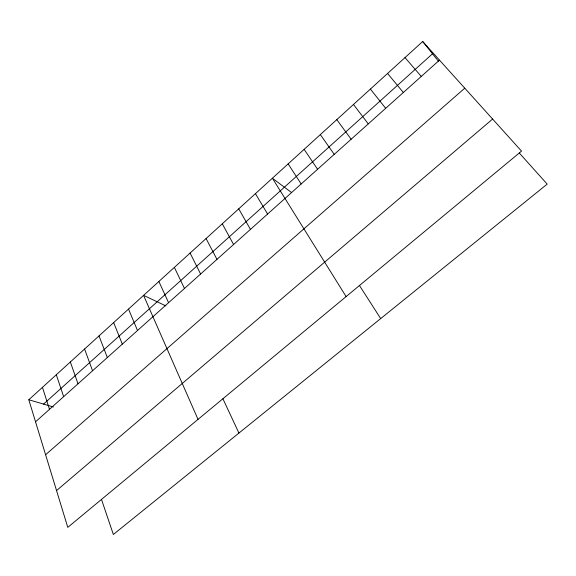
<?xml version="1.0" encoding="UTF-8"?>
<svg xmlns="http://www.w3.org/2000/svg" width="576" height="576" viewBox="0 0 576 576"><rect width="100%" height="100%" fill="white"/><g stroke="black" fill="none" stroke-linecap="round" stroke-linejoin="round"><path stroke-width="0.86" d="M28.8 399.766L422.698 41.515L521.532 151.128L67.788 527.364L28.8 399.766L53.381 406.966M43.574 404.093L432.518 53.791M35.539 421.826L439.481 60.134M45.605 454.752L464.774 88.178M56.549 490.579L492.61 119.052M165.91 305.906L143.575 295.38L198.022 419.378M291.406 192.427L272.39 178.222L346.111 296.582M519.286 153.014L547.2 184.118L113.35 534.485L101.498 499.435M405.007 57.607L421.279 76.435M387.576 73.462L403.344 92.491M422.698 41.515L438.451 61.214M370.397 89.078L385.682 108.31M353.47 104.479L368.28 123.89M336.787 119.65L351.13 139.241M320.342 134.604L334.238 154.368M304.128 149.35L317.585 169.279M288.151 163.886L301.169 183.974M359.482 285.523L380.693 318.586M255.434 193.644L267.595 214.042M238.73 208.836L250.459 229.385M222.278 223.798L233.59 244.49M206.071 238.536L216.972 259.373M190.102 253.066L200.599 274.025M174.362 267.372L184.478 288.468M222.905 398.772L238.932 433.066M158.861 281.477L168.588 302.688M128.513 309.082L137.513 330.516M113.659 322.589L122.314 344.124M99.014 335.902L107.33 357.538M84.578 349.034L92.563 370.764M70.344 361.98L78.005 383.803M56.304 374.753L63.648 396.655M42.458 387.346L49.5 409.327"/></g></svg>
